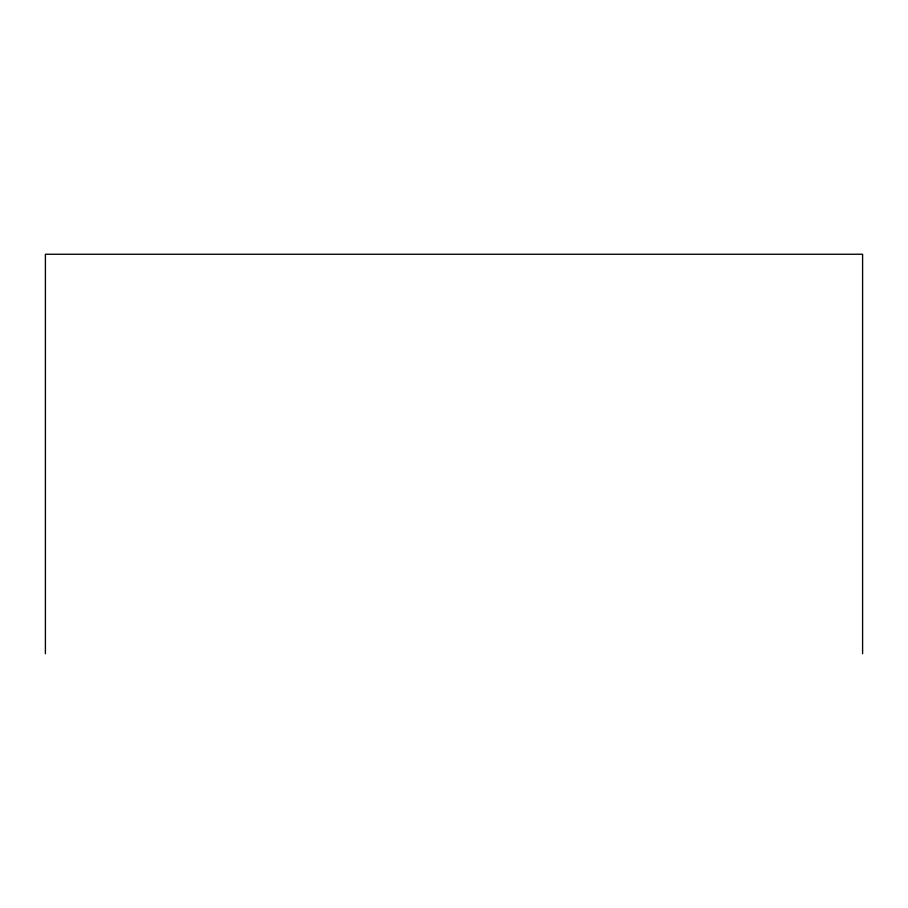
<?xml version="1.0" encoding="UTF-8"?>
<svg xmlns="http://www.w3.org/2000/svg" width="908" height="908" viewBox="0 0 908 908"><rect width="100%" height="100%" fill="white"/><g stroke="black" fill="none" stroke-linecap="round" stroke-linejoin="round"><path stroke-width="1.36" d="M862.6 653.749L862.6 254.251L45.4 254.251L45.4 653.749"/></g></svg>
